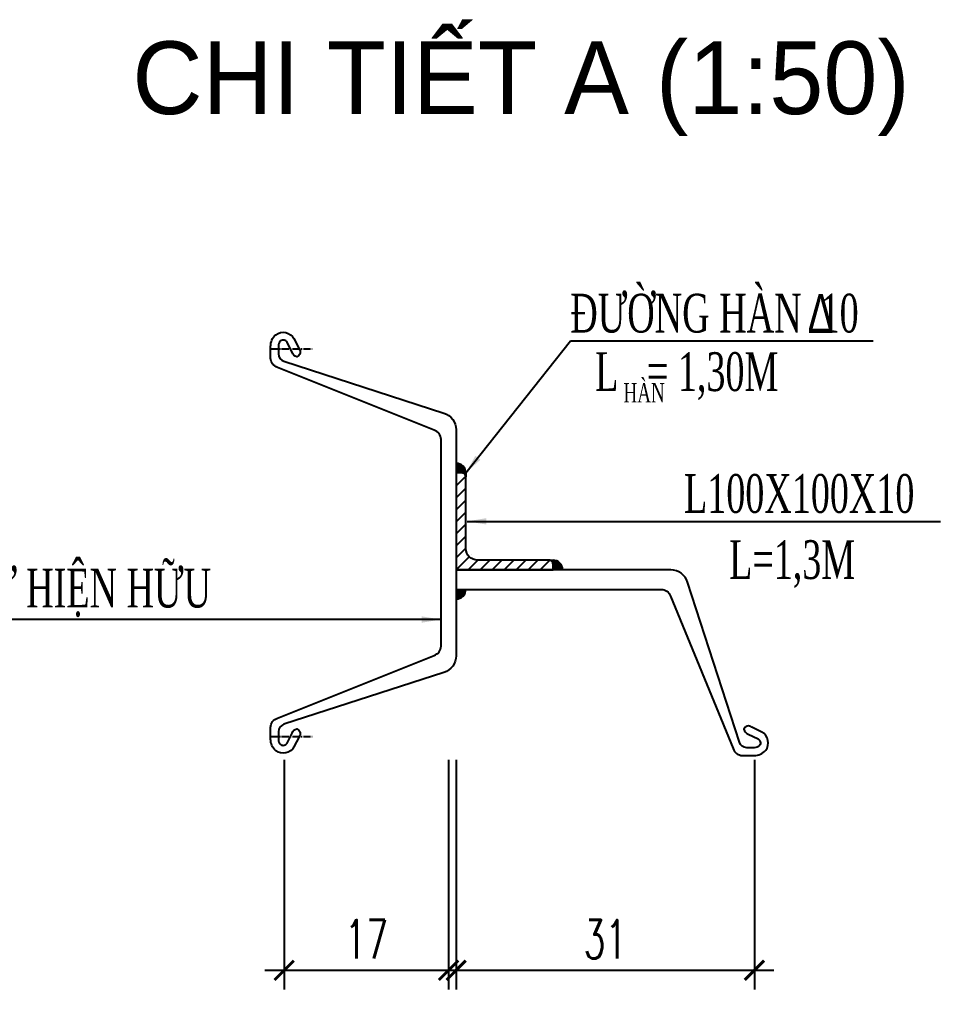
# Model space of a CAD drawing. Extents: x -64479 to 90650, y -38385 to 38270.
# Drawn here: x -50910 to -49008, y 5928 to 7931 of the extents above; entities that cross this region are included whole.
import ezdxf
from ezdxf.enums import TextEntityAlignment as Align

# ---------------------------------------------------------------- set-up
doc = ezdxf.new("R2010")
doc.units = 0
doc.header["$MEASUREMENT"] = 0
doc.linetypes.add('CENTER2', pattern=[1.125, 0.75, -0.125, 0.125, -0.125])
doc.layers.get('0').update_dxf_attribs({"linetype": 'CONTINUOUS'})
for name, color, linetype in [('CENTER', 9, 'CENTER2'), ('Cu', 230, 'CONTINUOUS'), ('DIMENSION', 4, 'CONTINUOUS'), ('HATCH', 7, 'CONTINUOUS'), ('TEXT', 3, 'CONTINUOUS')]:
    doc.layers.add(name, color=color, linetype=linetype)
doc.styles.add('CMB-1', font='VHBLACK_0.TTF', dxfattribs={"width": 0.8})
doc.styles.add('DIM', font='romans.shx', dxfattribs={"width": 0.65})
doc.styles.add('SYMBOL', font='greeks.shx', dxfattribs={"width": 0.8})
doc.styles.add('THUONG', font='vntimeh.shx')
doc.dimstyles.new('40.Ph', dxfattribs={"dimscale": 400, "dimtxt": 0.2, "dimasz": 0.1, "dimexe": 0.1, "dimexo": 0.1, "dimgap": 0.06, "dimtad": 1, "dimdec": 0, "dimlfac": 0.05, "dimzin": 0, "dimdsep": 46, "dimtxsty": 'DIM', "dimblk": 'ARCHTICK', "dimcen": 0.15, "dimdle": 0.1, "dimclrd": 256, "dimclre": 7, "dimclrt": 6, "dimadec": 0, "dimazin": 0, "dimtfac": 1, "dimtdec": 0, "dimtix": 1, "dimtmove": 0, "dimatfit": 3, "dimfxl": 1, "dimtolj": 1, "dimtzin": 0, "dimarcsym": 0})

# ---------------------------------------------------------------- blocks, each defined once
blk = doc.blocks.new('Cu thep kieu IVL')
at = {"layer": 'CENTER'}
for p, q in [((-20, 19.15), (-20, 14.85)), ((20, 19.15), (20, 14.85))]:
    blk.add_line(p, q, dxfattribs=at)
at = {"layer": 'Cu', "color": 1}
blk.add_lwpolyline([(-11.62, 2.27, 0.331206), (-10.66, 1.56), (10.66, 1.56, 0.331206), (11.62, 2.27), (18.1, 18.44, -0.331206), (19.05, 19.15), (20.26, 19.15, -0.223582), (21.46, 18.62, -0.452935), (21.06, 16.74), (20.02, 16.22, -0.518485), (19.2, 16.44, -0.300037), (19.66, 16.94), (20.68, 17.45, 0.427626), (20.83, 18.12, 0.215462), (20.27, 18.35), (19.5, 18.35, 0.331206), (18.73, 17.78), (13.38, 1.28, -0.331206), (11.66, 0), (-11.66, 0, -0.331206), (-13.38, 1.28), (-18.73, 17.78, 0.331206), (-19.5, 18.35), (-20.27, 18.35, 0.215462), (-20.83, 18.12, 0.427626), (-20.68, 17.45), (-19.66, 16.94, -0.300037), (-19.2, 16.44, -0.518485), (-20.02, 16.22), (-21.06, 16.74, -0.452935), (-21.46, 18.62, -0.223582), (-20.26, 19.15), (-19.05, 19.15, -0.331206), (-18.1, 18.44)], format="xyb", close=True, dxfattribs=at)
blk = doc.blocks.new('_ArchTick')
at = {"color": 0, "linetype": 'ByBlock', "const_width": 0.15}
blk.add_lwpolyline([(-0.5, -0.5), (0.5, 0.5)], dxfattribs=at)
blk = doc.blocks.new('*D442')
at = {"layer": 'DIMENSION', "color": 7, "lineweight": -2}
for p, q in [((-50363.6, 6402.3), (-50363.6, 5928.3)), ((-50024.1, 6402.3), (-50024.1, 5928.3))]:
    blk.add_line(p, q, dxfattribs=at)
at = {"layer": 'DIMENSION', "lineweight": -2}
blk.add_line((-50403.6, 5968.3), (-49984.1, 5968.3), dxfattribs=at)
at = {"layer": 'DIMENSION', "lineweight": -2, "xscale": 40, "yscale": 40, "zscale": 40, "rotation": 180}
blk.add_blockref('_ArchTick', (-50363.6, 5968.3), dxfattribs=at)
at = {"layer": 'DIMENSION', "lineweight": -2, "xscale": 40, "yscale": 40, "zscale": 40}
blk.add_blockref('_ArchTick', (-50024.1, 5968.3), dxfattribs=at)
at = {"layer": 'DIMENSION', "color": 6, "insert": (-50193.9, 6032.3), "char_height": 80, "attachment_point": 5, "style": 'DIM'}
blk.add_mtext('\\A1;17', dxfattribs=at)
blk = doc.blocks.new('*D443')
at = {"layer": 'DIMENSION', "color": 7, "lineweight": -2}
for p, q in [((-50008.5, 6402.3), (-50008.5, 5928.3)), ((-49392.7, 6402.3), (-49392.7, 5928.3))]:
    blk.add_line(p, q, dxfattribs=at)
at = {"layer": 'DIMENSION', "lineweight": -2}
blk.add_line((-50048.5, 5968.3), (-49352.7, 5968.3), dxfattribs=at)
at = {"layer": 'DIMENSION', "lineweight": -2, "xscale": 40, "yscale": 40, "zscale": 40, "rotation": 180}
blk.add_blockref('_ArchTick', (-50008.5, 5968.3), dxfattribs=at)
at = {"layer": 'DIMENSION', "lineweight": -2, "xscale": 40, "yscale": 40, "zscale": 40}
blk.add_blockref('_ArchTick', (-49392.7, 5968.3), dxfattribs=at)
at = {"layer": 'DIMENSION', "color": 6, "insert": (-49700.6, 6032.3), "char_height": 80, "attachment_point": 5, "style": 'DIM'}
blk.add_mtext('\\A1;31', dxfattribs=at)

msp = doc.modelspace()

# ---------------------------------------------------------------- hatches: boundary and pattern name
at = {"layer": 'DIMENSION'}
for points in [[(-49988.5, 6994.5), (-50008.5, 6994.5), (-50008.5, 7014.5, -0.414214)], [(-49788.5, 6794.5), (-49808.5, 6794.5), (-49808.5, 6814.5, -0.414214)], [(-49988.5, 6754.3), (-50008.5, 6754.3), (-50008.5, 6734.3, 0.414214)]]:
    msp.add_hatch(color=256, dxfattribs=at).paths.add_polyline_path(points)
at = {"layer": 'HATCH'}
h = msp.add_hatch(dxfattribs=at)
h.set_pattern_fill('ANSI31', color=256, scale=1400, angle=180, style=0)
h.set_pattern_definition([(45, (-50008.524, 6794.541), (-12.3744, 12.3744), [])])
edge = h.paths.add_edge_path()
edge.add_ellipse((-49996.5, 6986.5), major_axis=(-5.66, -5.66), ratio=1, start_angle=135, end_angle=225)
edge.add_line((-49996.5, 6994.5), (-50008.5, 6994.5))
edge.add_line((-50008.5, 6994.5), (-50008.5, 6794.5))
edge.add_line((-50008.5, 6794.5), (-49808.5, 6794.5))
edge.add_line((-49808.5, 6794.5), (-49808.5, 6806.5))
edge.add_ellipse((-49816.5, 6806.5), major_axis=(-5.66, -5.66), ratio=1, start_angle=135, end_angle=225)
edge.add_line((-49816.5, 6814.5), (-49964.5, 6814.5))
edge.add_ellipse((-49964.5, 6838.5), major_axis=(17, -17), ratio=1, start_angle=225, end_angle=315, ccw=False)
edge.add_line((-49988.5, 6838.5), (-49988.5, 6986.5))

# ---------------------------------------------------------------- linework, layer by layer
at = {"layer": 'Cu'}
msp.add_lwpolyline([(-50008.5, 6754.3), (-49585.3, 6754.3, -0.331206), (-49566.2, 6740.1), (-49436.6, 6425.7, 0.331206), (-49417.4, 6411.5), (-49393.3, 6411.5, 0.223582), (-49369.4, 6422.2, 0.452935), (-49377.3, 6459.7), (-49398.2, 6470.1, 0.518485), (-49414.6, 6465.8, 0.300037), (-49405.3, 6455.8), (-49384.9, 6445.6, -0.427626), (-49381.9, 6432.2, -0.215462), (-49393.1, 6427.5), (-49408.5, 6427.5, -0.331206), (-49423.8, 6438.9), (-49530.8, 6768.9, 0.331206), (-49565.3, 6794.5), (-50008.5, 6794.5)], format="xyb", dxfattribs=at)
at = {"layer": 'DIMENSION'}
for p, q in [((-49988.5, 6994.5), (-49988.5, 6986.5)), ((-49816.5, 6814.5), (-49808.5, 6814.5))]:
    msp.add_line(p, q, dxfattribs=at)
msp.add_lwpolyline([(-49988.5, 6986.5, 0.414214), (-49996.5, 6994.5), (-50008.5, 6994.5), (-50008.5, 6794.5), (-49808.5, 6794.5), (-49808.5, 6806.5, 0.414214), (-49816.5, 6814.5), (-49964.5, 6814.5, -0.414214), (-49988.5, 6838.5)], format="xyb", close=True, dxfattribs=at)
for centre, start, end in [((-50008.5, 6994.5), 359.9986, 89.9997), ((-49808.5, 6794.5), 0, 90), ((-50008.5, 6754.3), 270, 0)]:
    msp.add_arc(centre, 20, start, end, dxfattribs=at)

# ---------------------------------------------------------------- block references
at = {"layer": 'DIMENSION', "xscale": 20, "yscale": 20, "zscale": 20, "rotation": 90}
msp.add_blockref('Cu thep kieu IVL', (-50008.5, 6850.5), dxfattribs=at)

# ---------------------------------------------------------------- texts
at = {"layer": 'TEXT', "style": 'CMB-1'}
msp.add_text('chi tiÕt a (1:50)', height=150, dxfattribs=at).set_placement((-49874.5, 7735.2), align=Align.CENTER)
at = {"layer": 'TEXT', "style": 'THUONG', "width": 0.65}
for s, height, p in [('®\xadêng hµn  10', 80, (-49772.9, 7284.4)), ('L   = 1,30m', 80, (-49721.5, 7163.7)), ('hµn', 40, (-49662.9, 7140)), ('l100x100x10', 80, (-49538, 6912.2)), ('l=1,3m', 80, (-49445, 6775.8)), ('t\xadêng cõ hiÖn h÷u', 80, (-51327.9, 6716.9))]:
    msp.add_text(s, height=height, dxfattribs=at).set_placement(p)
at = {"layer": 'TEXT', "style": 'SYMBOL', "width": 0.75}
msp.add_text('D', height=80, dxfattribs=at).set_placement((-49255.9, 7283.7), align=Align.CENTER)

# ---------------------------------------------------------------- dimensions: what is measured, and where the dimension line sits
at = {"layer": 'DIMENSION'}
for base, p1, p2, picture, middle in [((-50024.1, 5968.3), (-50363.6, 6442.3), (-50024.1, 6442.3), '*D442', (-50193.9, 6032.3)), ((-49392.7, 5968.3), (-50008.5, 6442.3), (-49392.7, 6442.3), '*D443', (-49700.6, 6032.3))]:
    dim = msp.add_linear_dim(base=base, p1=p1, p2=p2, dimstyle='40.Ph', dxfattribs=at)
    dim.commit()
    dim.dimension.update_dxf_attribs({"geometry": picture, "text_midpoint": middle})

# ---------------------------------------------------------------- leaders
for points in [[(-49988.5, 6994.5), (-49772.3, 7266.9), (-49147.6, 7266.9)], [(-49986.1, 6894.7), (-49008.3, 6894.7)], [(-50039.7, 6692.1), (-51337.6, 6692.1)]]:
    msp.add_leader(points, dimstyle='40.Ph', override={"dimgap": 0.06, "dimtad": 0}, dxfattribs=at)

doc.saveas('drawing.dxf')
